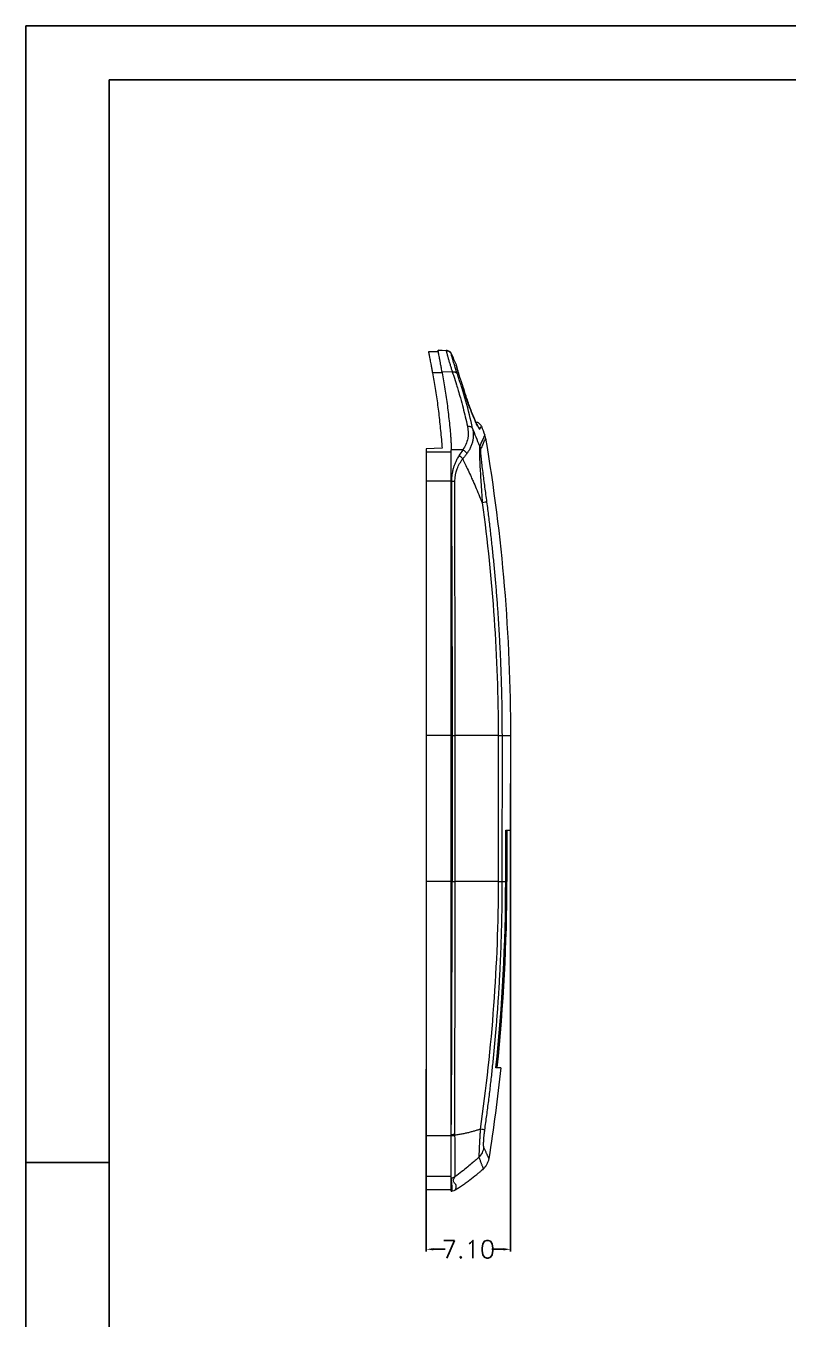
# Model space of a CAD drawing. Header units: inches. Extents: x 1127 to 2406, y 573 to 922.
# Drawn here: x 2135 to 2199.3, y 657.9 to 766.9 of the extents above; entities that cross this region are included whole.
import ezdxf

# ---------------------------------------------------------------- set-up
doc = ezdxf.new("R2010")
doc.units = ezdxf.units.IN
doc.styles.get("Standard").update_dxf_attribs({"font": 'txt', "bigfont": 'gbcbig.shx'})
doc.dimstyles.new('2', dxfattribs={"dimtxt": 1.5, "dimasz": 0.6, "dimexe": 0.18, "dimexo": 0.0625, "dimgap": 0.09, "dimtad": 0, "dimtih": 1, "dimtoh": 1, "dimzin": 0, "dimdsep": 46, "dimtxsty": 'Standard', "dimcen": 0, "dimadec": 0, "dimazin": 2, "dimtfac": 1, "dimtofl": 0, "dimtmove": 0, "dimatfit": 3, "dimfxl": 1, "dimtolj": 1, "dimtzin": 0, "dimarcsym": 0})

# ---------------------------------------------------------------- blocks, each defined once
blk = doc.blocks.new('*D173')
at = {"color": 0, "lineweight": -2}
for p, q in [((2175.88, 703), (2175.88, 663.57)), ((2168.78, 678.94), (2168.78, 663.57)), ((2169.38, 663.75), (2170.37, 663.75)), ((2175.28, 663.75), (2174.3, 663.75))]:
    blk.add_line(p, q, dxfattribs=at)
at = {"color": 0}
for points in [[(2169.38, 663.85), (2169.38, 663.65), (2168.78, 663.75)], [(2175.28, 663.85), (2175.28, 663.65), (2175.88, 663.75)]]:
    blk.add_solid(points, dxfattribs=at)
at = {"layer": 'Defpoints', "color": 0}
for p in [(2175.88, 703.07), (2168.78, 679), (2175.88, 663.75)]:
    blk.add_point(p, dxfattribs=at)
at = {"color": 0, "insert": (2172.33, 663.75), "char_height": 1.5, "attachment_point": 5}
blk.add_mtext('\\A1;7.10', dxfattribs=at)

msp = doc.modelspace()

# ---------------------------------------------------------------- linework, layer by layer
for p, q in [((2135.045, 766.869), (2406.074, 766.869)), ((2135.045, 766.869), (2135.045, 575.233)), ((2142.058, 762.307), (2401.511, 762.307)), ((2142.058, 762.307), (2142.058, 579.796)), ((2142.058, 671.051), (2135.045, 671.051)), ((2135.045, 663.953), (2135.045, 575.233))]:
    msp.add_line(p, q)
at = {"color": 7, "linetype": 'Continuous', "lineweight": 15}
for p, q in [((2168.978, 739.4), (2168.978, 739.382)), ((2169.801, 739.4), (2168.978, 739.4)), ((2169.804, 739.382), (2168.978, 739.382)), ((2169.773, 739.552), (2170.479, 739.515)), ((2169.776, 739.534), (2170.47, 739.497)), ((2170.479, 739.515), (2170.478, 739.513)), ((2170.908, 739.219), (2170.909, 739.222)), ((2171.363, 738.121), (2171.319, 738.302)), ((2171.321, 738.297), (2171.32, 738.294)), ((2170.126, 737.628), (2169.309, 737.628)), ((2170.105, 737.743), (2170.126, 737.628)), ((2170.105, 737.743), (2170.972, 737.708)), ((2172.135, 735.591), (2171.863, 736.445)), ((2170.113, 731.264), (2168.782, 731.216)), ((2168.782, 731.216), (2168.782, 730.949)), ((2170.883, 730.949), (2168.782, 730.949)), ((2171.852, 731.121), (2170.882, 731.146)), ((2170.883, 728.496), (2168.782, 728.496)), ((2168.782, 707.061), (2168.782, 694.761)), ((2170.883, 707.061), (2168.782, 707.061)), ((2170.883, 694.761), (2170.883, 707.061)), ((2170.883, 707.061), (2170.964, 707.061)), ((2170.964, 707.061), (2170.964, 694.761)), ((2171.209, 694.761), (2171.209, 707.06)), ((2174.842, 707.06), (2174.842, 694.761)), ((2175.165, 707.061), (2175.16, 694.761)), ((2175.165, 707.061), (2175.882, 707.061)), ((2175.882, 707.061), (2175.882, 699.071)), ((2175.475, 694.761), (2175.475, 699.071)), ((2175.582, 699.061), (2175.882, 699.071)), ((2175.582, 699.061), (2175.582, 694.761)), ((2170.883, 694.761), (2168.782, 694.761)), ((2170.964, 694.761), (2170.883, 694.761)), ((2170.964, 694.761), (2171.209, 694.761)), ((2175.16, 694.761), (2175.475, 694.761)), ((2175.057, 679.05), (2174.756, 679.061)), ((2170.883, 673.325), (2168.782, 673.325)), ((2170.883, 673.333), (2170.883, 673.409)), ((2170.883, 669.876), (2168.782, 669.876)), ((2170.883, 668.761), (2168.782, 668.761)), ((2170.883, 668.648), (2170.976, 668.653))]:
    msp.add_line(p, q, dxfattribs=at)
at = {"color": 8, "linetype": 'Continuous', "lineweight": 15}
for p, q in [((2170.478, 739.513), (2170.47, 739.497)), ((2170.9, 739.204), (2170.908, 739.219)), ((2171.32, 738.294), (2171.313, 738.272)), ((2170.972, 728.539), (2170.883, 728.536)), ((2175.475, 694.761), (2175.582, 694.761))]:
    msp.add_line(p, q, dxfattribs=at)
at = {"color": 7, "linetype": 'Continuous', "lineweight": 15}
for centre, radius, start, end in [((2079.249, 697.788), 100.59, 23.74829, 24.32479), ((2025.882, 694.761), 149.7, 353.97995, 0)]:
    msp.add_arc(centre, radius, start, end, dxfattribs=at)
for points, knots in [([(2168.978, 739.382), (2168.979, 739.379), (2168.979, 739.373), (2168.982, 739.35), (2168.988, 739.319), (2168.995, 739.276), (2169.005, 739.224), (2169.017, 739.16), (2169.031, 739.086), (2169.048, 739.001), (2169.07, 738.885), (2169.101, 738.726), (2169.143, 738.511), (2169.192, 738.257), (2169.247, 737.966), (2169.288, 737.742), (2169.309, 737.628)], [0, 0, 0, 0, 0.0544881, 0.1092578, 0.1642969, 0.2195934, 0.2751363, 0.3309185, 0.3869442, 0.4432201, 0.4997533, 0.5927443, 0.6892414, 0.7892729, 0.8928708, 1, 1, 1, 1]), ([(2170.105, 737.743), (2170.094, 737.804), (2170.072, 737.926), (2170.04, 738.098), (2170.01, 738.261), (2169.982, 738.415), (2169.955, 738.559), (2169.93, 738.694), (2169.907, 738.82), (2169.886, 738.937), (2169.861, 739.072), (2169.835, 739.214), (2169.811, 739.347), (2169.793, 739.445), (2169.78, 739.511), (2169.778, 739.526), (2169.776, 739.534)], [0, 0, 0, 0, 0.0557115, 0.1111805, 0.166486, 0.2217081, 0.2769269, 0.3322227, 0.3876755, 0.4433644, 0.4993678, 0.5997654, 0.6995693, 0.7992373, 0.8992291, 1, 1, 1, 1]), ([(2170.47, 739.497), (2170.47, 739.494), (2170.468, 739.488), (2170.471, 739.466), (2170.476, 739.434), (2170.484, 739.393), (2170.496, 739.341), (2170.512, 739.28), (2170.53, 739.209), (2170.552, 739.128), (2170.577, 739.037), (2170.605, 738.937), (2170.65, 738.781), (2170.715, 738.561), (2170.789, 738.313), (2170.849, 738.118), (2170.892, 737.98), (2170.933, 737.843), (2170.959, 737.752), (2170.972, 737.708)], [0, 0, 0, 0, 0.053888, 0.1077558, 0.1615934, 0.2154053, 0.2691918, 0.3229494, 0.3766767, 0.4303724, 0.4840334, 0.5376523, 0.5912257, 0.7142709, 0.8223808, 0.8692774, 0.9171387, 0.9600238, 1, 1, 1, 1]), ([(2170.47, 739.497), (2170.557, 739.493), (2170.649, 739.463), (2170.803, 739.358), (2170.864, 739.283), (2170.9, 739.204)], [0, 0, 0, 0, 0.5, 0.5, 1, 1, 1, 1]), ([(2170.911, 739.215), (2170.89, 739.255), (2170.846, 739.337), (2170.74, 739.432), (2170.614, 739.498), (2170.521, 739.509), (2170.476, 739.515)], [0, 0, 0, 0, 0.2448597, 0.4996968, 0.7546945, 1, 1, 1, 1]), ([(2171.404, 737.528), (2171.233, 738.044), (2171.1, 738.458), (2170.929, 739.03), (2170.891, 739.185), (2170.9, 739.204)], [0, 0, 0, 0, 0.5, 0.5, 1, 1, 1, 1]), ([(2171.47, 737.69), (2171.442, 737.784), (2171.395, 737.942), (2171.363, 738.06), (2171.351, 738.115), (2171.352, 738.108), (2171.352, 738.107)], [0, 0, 0, 0, 0.4105167, 0.6917062, 0.9365669, 1, 1, 1, 1]), ([(2171.358, 738.131), (2171.362, 738.108), (2171.366, 738.081), (2171.361, 738.054), (2171.36, 738.051)], [0, 0, 0, 0, 0.8635252, 1, 1, 1, 1]), ([(2169.309, 737.628), (2169.349, 737.408), (2169.43, 736.963), (2169.541, 736.289), (2169.646, 735.605), (2169.742, 734.909), (2169.831, 734.201), (2169.913, 733.483), (2169.988, 732.753), (2170.055, 732.012), (2170.094, 731.514), (2170.113, 731.264)], [0, 0, 0, 0, 0.1043993, 0.2104569, 0.3181817, 0.4275824, 0.5386673, 0.6514441, 0.7659204, 0.8821034, 1, 1, 1, 1]), ([(2170.126, 737.628), (2170.167, 737.402), (2170.249, 736.945), (2170.36, 736.254), (2170.465, 735.552), (2170.562, 734.839), (2170.65, 734.116), (2170.732, 733.382), (2170.779, 732.889), (2170.803, 732.641)], [0, 0, 0, 0, 0.136774, 0.2756093, 0.4164741, 0.5593344, 0.704187, 0.8510634, 1, 1, 1, 1]), ([(2170.972, 737.708), (2171.013, 737.588), (2171.137, 737.223), (2171.305, 736.694), (2171.492, 736.083), (2171.68, 735.437), (2171.951, 734.443), (2172.133, 733.649), (2172.251, 733.135)], [0, 0, 0, 0, 0.079817, 0.2410191, 0.3483986, 0.4819939, 0.6648687, 1, 1, 1, 1]), ([(2170.972, 737.708), (2170.985, 737.708), (2171.014, 737.708), (2171.061, 737.708), (2171.117, 737.706), (2171.177, 737.697), (2171.237, 737.677), (2171.291, 737.649), (2171.338, 737.614), (2171.377, 737.574), (2171.395, 737.543), (2171.404, 737.528)], [0, 0, 0, 0, 0.066042, 0.1489947, 0.2503317, 0.3817104, 0.5011183, 0.625814, 0.7492267, 0.8765844, 1, 1, 1, 1]), ([(2171.452, 737.736), (2171.478, 737.652), (2171.537, 737.457), (2171.666, 737.054), (2171.781, 736.703), (2171.839, 736.526)], [0, 0, 0, 0, 0.2761296, 0.6343406, 1, 1, 1, 1]), ([(2171.863, 736.44), (2171.863, 736.445), (2171.863, 736.475), (2171.85, 736.503), (2171.839, 736.526)], [0, 0, 0, 0, 0.1601796, 1, 1, 1, 1]), ([(2172.106, 735.685), (2172.114, 735.662), (2172.132, 735.603), (2172.169, 735.49), (2172.225, 735.324), (2172.298, 735.115), (2172.415, 734.793), (2172.577, 734.368), (2172.798, 733.824), (2173.003, 733.36), (2173.141, 733.08), (2173.215, 732.948), (2173.259, 732.884), (2173.291, 732.849), (2173.3, 732.858), (2173.304, 732.862)], [0, 0, 0, 0, 0.024992, 0.0621236, 0.1111761, 0.175883, 0.2386423, 0.3695317, 0.4989382, 0.6585154, 0.772165, 0.8301994, 0.8874585, 0.9440098, 1, 1, 1, 1]), ([(2173.104, 733.133), (2173.105, 733.134), (2173.109, 733.136), (2173.095, 733.167), (2173.059, 733.244), (2172.992, 733.384), (2172.904, 733.582), (2172.815, 733.785), (2172.71, 734.032), (2172.594, 734.316), (2172.47, 734.632), (2172.344, 734.964), (2172.223, 735.304), (2172.162, 735.495), (2172.13, 735.594)], [0, 0, 0, 0, 0.0162042, 0.0465988, 0.0862391, 0.1939919, 0.2625417, 0.3406013, 0.4280575, 0.5246595, 0.6302687, 0.7447658, 0.8680461, 1, 1, 1, 1]), ([(2170.803, 732.641), (2170.814, 732.515), (2170.836, 732.264), (2170.859, 731.888), (2170.876, 731.516), (2170.88, 731.269), (2170.882, 731.146)], [0, 0, 0, 0, 0.2529602, 0.5039171, 0.752915, 1, 1, 1, 1]), ([(2172.251, 733.135), (2172.327, 732.789), (2172.339, 732.439), (2172.213, 731.757), (2172.073, 731.424), (2171.852, 731.121)], [0, 0, 0, 0, 0.5, 0.5, 1, 1, 1, 1]), ([(2172.689, 732.943), (2172.698, 732.892), (2172.717, 732.791), (2172.736, 732.641), (2172.746, 732.492), (2172.747, 732.346), (2172.741, 732.202), (2172.726, 732.061), (2172.696, 731.869), (2172.635, 731.629), (2172.525, 731.348), (2172.386, 731.081), (2172.266, 730.915), (2172.207, 730.833)], [0, 0, 0, 0, 0.0703402, 0.1397165, 0.2080866, 0.275413, 0.3416622, 0.4068051, 0.4708162, 0.6089585, 0.7432722, 0.8736416, 1, 1, 1, 1]), ([(2172.251, 733.135), (2172.342, 733.141), (2172.439, 733.127), (2172.597, 733.057), (2172.657, 733.002), (2172.689, 732.943)], [0, 0, 0, 0, 0.5, 0.5, 1, 1, 1, 1]), ([(2173.425, 733.13), (2173.393, 733.216), (2173.333, 733.299), (2173.172, 733.417), (2173.075, 733.449), (2172.983, 733.454)], [0, 0, 0, 0, 0.5, 0.5, 1, 1, 1, 1]), ([(2173.29, 731.444), (2173.287, 731.434), (2173.281, 731.415), (2173.274, 731.37), (2173.268, 731.311), (2173.263, 731.225), (2173.259, 731.089), (2173.26, 730.827), (2173.272, 730.412), (2173.3, 729.831), (2173.339, 729.154), (2173.388, 728.39), (2173.443, 727.558), (2173.483, 726.979), (2173.503, 726.679)], [0, 0, 0, 0, 0.0233158, 0.0475935, 0.0727589, 0.0988024, 0.1403731, 0.195066, 0.2977672, 0.410938, 0.542141, 0.6838273, 0.8363619, 1, 1, 1, 1]), ([(2173.705, 732.376), (2173.705, 732.375), (2173.671, 732.297), (2173.531, 731.988), (2173.427, 731.757), (2173.29, 731.444)], [0, 0, 0, 0, 0.5, 0.5, 1, 1, 1, 1]), ([(2173.775, 732.111), (2173.775, 732.11), (2173.774, 732.108), (2173.769, 732.097), (2173.761, 732.078), (2173.746, 732.044), (2173.719, 731.984), (2173.673, 731.883), (2173.615, 731.752), (2173.543, 731.592), (2173.46, 731.406), (2173.395, 731.257), (2173.362, 731.183)], [0, 0, 0, 0, 0.0623801, 0.1248385, 0.1873812, 0.2500141, 0.3753031, 0.5000235, 0.6266518, 0.7521555, 0.876587, 1, 1, 1, 1]), ([(2168.782, 730.949), (2168.782, 730.63), (2168.782, 730.251), (2168.782, 729.416), (2168.782, 728.961), (2168.782, 728.496)], [0, 0, 0, 0, 0.5, 0.5, 1, 1, 1, 1]), ([(2170.883, 730.949), (2170.883, 730.983), (2170.883, 731.05), (2170.882, 731.114), (2170.882, 731.146)], [0, 0, 0, 0, 0.5000155, 1, 1, 1, 1]), ([(2170.883, 728.504), (2170.883, 728.569), (2170.883, 728.699), (2170.883, 728.892), (2170.883, 729.082), (2170.883, 729.27), (2170.883, 729.455), (2170.883, 729.638), (2170.883, 729.863), (2170.883, 730.125), (2170.883, 730.416), (2170.883, 730.694), (2170.883, 730.864), (2170.883, 730.949)], [0, 0, 0, 0, 0.0717312, 0.1430683, 0.2141598, 0.2851556, 0.3562063, 0.4274621, 0.4990721, 0.6245615, 0.7493361, 0.8742112, 1, 1, 1, 1]), ([(2171.538, 730.63), (2171.508, 730.583), (2171.45, 730.491), (2171.371, 730.348), (2171.299, 730.207), (2171.235, 730.068), (2171.178, 729.933), (2171.129, 729.803), (2171.087, 729.677), (2171.034, 729.502), (2170.981, 729.283), (2170.944, 729.057), (2170.924, 728.885), (2170.909, 728.75), (2170.9, 728.622), (2170.903, 728.539), (2170.905, 728.504)], [0, 0, 0, 0, 0.0827572, 0.1616124, 0.236534, 0.3075047, 0.3745183, 0.4375368, 0.4965355, 0.5515067, 0.6796088, 0.7876574, 0.8417873, 0.8968415, 0.95768, 1, 1, 1, 1]), ([(2171.2, 728.491), (2171.2, 728.854), (2171.27, 729.208), (2171.506, 729.844), (2171.669, 730.126), (2171.853, 730.373)], [0, 0, 0, 0, 0.5, 0.5, 1, 1, 1, 1]), ([(2171.853, 730.373), (2171.817, 730.423), (2171.768, 730.474), (2171.658, 730.564), (2171.597, 730.602), (2171.538, 730.63)], [0, 0, 0, 0, 0.5, 0.5, 1, 1, 1, 1]), ([(2172.207, 730.833), (2172.171, 730.893), (2172.118, 730.954), (2171.992, 731.056), (2171.921, 731.096), (2171.852, 731.121)], [0, 0, 0, 0, 0.5, 0.5, 1, 1, 1, 1]), ([(2172.207, 730.833), (2172.18, 730.797), (2172.125, 730.726), (2172.038, 730.613), (2171.948, 730.496), (2171.885, 730.414), (2171.853, 730.373)], [0, 0, 0, 0, 0.2446534, 0.4929284, 0.7447417, 1, 1, 1, 1]), ([(2171.853, 730.373), (2171.923, 730.229), (2172.075, 729.916), (2172.313, 729.408), (2172.533, 728.925), (2172.766, 728.401), (2173.005, 727.854), (2173.264, 727.249), (2173.429, 726.855), (2173.503, 726.679)], [0, 0, 0, 0, 0.1191478, 0.2577559, 0.4159609, 0.5126624, 0.682167, 0.858649, 1, 1, 1, 1]), ([(2173.362, 731.183), (2173.36, 731.177), (2173.356, 731.164), (2173.352, 731.132), (2173.349, 731.089), (2173.349, 731.037), (2173.351, 730.974), (2173.356, 730.861), (2173.37, 730.673), (2173.404, 730.331), (2173.46, 729.842), (2173.535, 729.248), (2173.618, 728.615), (2173.7, 727.999), (2173.785, 727.362), (2173.841, 726.943), (2173.87, 726.727)], [0, 0, 0, 0, 0.0185501, 0.0371375, 0.0560184, 0.0754376, 0.0956201, 0.1167666, 0.1732356, 0.2380055, 0.3519805, 0.4885777, 0.6092851, 0.7434438, 0.8674698, 1, 1, 1, 1]), ([(2170.883, 707.061), (2170.883, 707.509), (2170.883, 708.405), (2170.883, 709.749), (2170.883, 711.093), (2170.883, 712.436), (2170.883, 713.778), (2170.883, 715.12), (2170.883, 716.461), (2170.883, 717.802), (2170.883, 719.142), (2170.883, 720.481), (2170.883, 721.82), (2170.883, 723.158), (2170.883, 724.495), (2170.883, 725.832), (2170.883, 727.169), (2170.883, 728.059), (2170.883, 728.504)], [0, 0, 0, 0, 0.062561, 0.1250976, 0.1876133, 0.2501116, 0.3125959, 0.3750697, 0.4375366, 0.5, 0.5624634, 0.6249302, 0.6874041, 0.7498884, 0.8123867, 0.8749024, 0.937439, 1, 1, 1, 1]), ([(2170.905, 728.504), (2170.904, 728.09), (2170.904, 727.195), (2170.909, 725.852), (2170.915, 724.485), (2170.924, 722.974), (2170.933, 720.795), (2170.941, 717.976), (2170.95, 715.105), (2170.957, 712.71), (2170.961, 710.771), (2170.964, 708.901), (2170.964, 707.669), (2170.964, 707.061)], [0, 0, 0, 0, 0.05819, 0.1258691, 0.1884363, 0.2500222, 0.33766, 0.4936104, 0.6444051, 0.7389362, 0.8280568, 0.9150784, 1, 1, 1, 1]), ([(2173.87, 726.727), (2173.852, 726.724), (2173.811, 726.719), (2173.686, 726.703), (2173.602, 726.692), (2173.503, 726.679)], [0, 0, 0, 0, 0.5, 0.5, 1, 1, 1, 1]), ([(2173.503, 726.679), (2173.937, 723.431), (2174.273, 720.168), (2174.726, 713.623), (2174.842, 710.342), (2174.842, 707.06)], [0, 0, 0, 0, 0.5, 0.5, 1, 1, 1, 1]), ([(2173.87, 726.727), (2173.923, 726.318), (2174.029, 725.502), (2174.175, 724.276), (2174.312, 723.05), (2174.438, 721.822), (2174.555, 720.594), (2174.661, 719.365), (2174.757, 718.136), (2174.843, 716.906), (2174.919, 715.676), (2174.985, 714.446), (2175.04, 713.215), (2175.086, 711.984), (2175.121, 710.753), (2175.147, 709.522), (2175.162, 708.291), (2175.164, 707.471), (2175.165, 707.061)], [0, 0, 0, 0, 0.0626061, 0.1251979, 0.1877755, 0.2503388, 0.312888, 0.3754231, 0.437944, 0.5004508, 0.5629435, 0.6254222, 0.6878868, 0.7503374, 0.812774, 0.8751966, 0.9376053, 1, 1, 1, 1]), ([(2174.842, 707.06), (2174.932, 707.06), (2175.007, 707.06), (2175.117, 707.06), (2175.151, 707.061), (2175.165, 707.061)], [0, 0, 0, 0, 0.5, 0.5, 1, 1, 1, 1]), ([(2175.475, 699.061), (2175.477, 699.061), (2175.581, 699.061), (2175.581, 699.061), (2175.582, 699.061)], [0, 0, 0, 0, 0.0159811, 1, 1, 1, 1]), ([(2170.883, 673.409), (2170.883, 673.853), (2170.883, 674.739), (2170.883, 676.07), (2170.883, 677.401), (2170.883, 678.733), (2170.883, 680.065), (2170.883, 681.398), (2170.883, 682.732), (2170.883, 684.066), (2170.883, 685.401), (2170.883, 686.736), (2170.883, 688.072), (2170.883, 689.409), (2170.883, 690.746), (2170.883, 692.084), (2170.883, 693.422), (2170.883, 694.314), (2170.883, 694.761)], [0, 0, 0, 0, 0.0625604, 0.1250967, 0.1876123, 0.2501105, 0.312595, 0.3750691, 0.4375363, 0.5, 0.5624637, 0.6249309, 0.687405, 0.7498895, 0.8123877, 0.8749033, 0.9374396, 1, 1, 1, 1]), ([(2170.891, 673.409), (2170.893, 673.728), (2170.896, 674.511), (2170.907, 675.749), (2170.917, 677.05), (2170.926, 678.774), (2170.93, 680.461), (2170.935, 682.266), (2170.942, 684.263), (2170.951, 686.817), (2170.958, 689.744), (2170.963, 692.357), (2170.964, 693.994), (2170.964, 694.761)], [0, 0, 0, 0, 0.0450259, 0.1104844, 0.1745324, 0.2284361, 0.3531927, 0.4118821, 0.4821418, 0.6336427, 0.7704526, 0.8925716, 1, 1, 1, 1]), ([(2174.842, 694.761), (2174.842, 691.265), (2174.71, 687.77), (2174.197, 680.801), (2173.816, 677.327), (2173.328, 673.872)], [0, 0, 0, 0, 0.5, 0.5, 1, 1, 1, 1]), ([(2175.16, 694.761), (2175.159, 694.348), (2175.158, 693.522), (2175.142, 692.284), (2175.117, 691.046), (2175.082, 689.809), (2175.036, 688.572), (2174.98, 687.336), (2174.914, 686.101), (2174.837, 684.867), (2174.751, 683.634), (2174.654, 682.402), (2174.547, 681.171), (2174.429, 679.942), (2174.302, 678.714), (2174.164, 677.487), (2174.016, 676.262), (2173.859, 675.038), (2173.746, 674.224), (2173.689, 673.817)], [0, 0, 0, 0, 0.0589504, 0.1178849, 0.1768037, 0.2357066, 0.2945937, 0.353465, 0.4123204, 0.4711599, 0.5299836, 0.5887914, 0.6475832, 0.7063592, 0.7651192, 0.8238634, 0.8825915, 0.9413037, 1, 1, 1, 1]), ([(2175.057, 679.05), (2175.056, 679.05), (2175.054, 679.05), (2175.038, 679.05), (2175.013, 679.05), (2174.977, 679.05), (2174.932, 679.05), (2174.876, 679.05), (2174.811, 679.05), (2174.735, 679.05), (2174.677, 679.05), (2174.648, 679.05)], [0, 0, 0, 0, 0.1113123, 0.222574, 0.3337852, 0.4449461, 0.5560568, 0.6671174, 0.7781281, 0.8890889, 1, 1, 1, 1]), ([(2174.756, 679.061), (2174.756, 679.061), (2174.755, 679.061), (2174.65, 679.061), (2174.649, 679.061)], [0, 0, 0, 0, 0.9840997, 1, 1, 1, 1]), ([(2173.328, 673.872), (2173.237, 673.841), (2173.055, 673.779), (2172.772, 673.694), (2172.479, 673.615), (2172.176, 673.541), (2171.862, 673.473), (2171.537, 673.41), (2171.314, 673.374), (2171.201, 673.355)], [0, 0, 0, 0, 0.136273, 0.274574, 0.4149972, 0.5576427, 0.7026162, 0.8500294, 1, 1, 1, 1]), ([(2173.328, 673.872), (2173.325, 673.818), (2173.319, 673.711), (2173.311, 673.551), (2173.301, 673.392), (2173.292, 673.235), (2173.283, 673.079), (2173.274, 672.927), (2173.266, 672.778), (2173.258, 672.634), (2173.251, 672.494), (2173.242, 672.317), (2173.234, 672.113), (2173.227, 671.923), (2173.223, 671.777), (2173.22, 671.667), (2173.219, 671.58), (2173.218, 671.539), (2173.218, 671.52)], [0, 0, 0, 0, 0.0489599, 0.0981544, 0.1477034, 0.197625, 0.2478551, 0.2983601, 0.3491548, 0.4002772, 0.4517636, 0.5035781, 0.6065389, 0.7105719, 0.7839163, 0.8603749, 0.9356229, 1, 1, 1, 1]), ([(2173.688, 673.817), (2173.667, 673.82), (2173.625, 673.827), (2173.503, 673.846), (2173.422, 673.858), (2173.328, 673.872)], [0, 0, 0, 0, 0.5, 0.5, 1, 1, 1, 1]), ([(2173.689, 673.817), (2173.688, 673.804), (2173.686, 673.778), (2173.681, 673.736), (2173.677, 673.694), (2173.669, 673.636), (2173.658, 673.548), (2173.644, 673.429), (2173.625, 673.253), (2173.605, 673.042), (2173.591, 672.816), (2173.586, 672.626), (2173.589, 672.478), (2173.6, 672.367), (2173.614, 672.331), (2173.621, 672.313)], [0, 0, 0, 0, 0.0192652, 0.0397845, 0.0617371, 0.0788307, 0.1218579, 0.184912, 0.2473394, 0.3759232, 0.5039519, 0.6274186, 0.7519104, 0.8748755, 1, 1, 1, 1]), ([(2168.782, 673.325), (2168.782, 672.909), (2168.782, 672.5), (2168.782, 671.739), (2168.782, 671.387), (2168.782, 670.772), (2168.782, 670.51), (2168.782, 670.102), (2168.782, 669.956), (2168.782, 669.876)], [0, 0, 0, 0, 0.25, 0.25, 0.5, 0.5, 0.75, 0.75, 1, 1, 1, 1]), ([(2170.883, 669.746), (2170.883, 669.759), (2170.883, 669.784), (2170.883, 669.832), (2170.883, 669.888), (2170.883, 669.952), (2170.883, 670.024), (2170.883, 670.104), (2170.883, 670.263), (2170.883, 670.539), (2170.883, 670.982), (2170.883, 671.496), (2170.883, 671.974), (2170.883, 672.377), (2170.883, 672.688), (2170.883, 673.007), (2170.883, 673.224), (2170.883, 673.333)], [0, 0, 0, 0, 0.035879, 0.0716199, 0.1072934, 0.1429703, 0.1787216, 0.2146178, 0.2507284, 0.3754034, 0.5004173, 0.6252316, 0.7501015, 0.812792, 0.8750871, 0.937364, 1, 1, 1, 1]), ([(2171.203, 669.853), (2171.209, 669.941), (2171.209, 670.093), (2171.209, 670.51), (2171.209, 670.775), (2171.211, 671.397), (2171.213, 671.751), (2171.213, 672.52), (2171.211, 672.932), (2171.201, 673.355)], [0, 0, 0, 0, 0.25, 0.25, 0.5, 0.5, 0.75, 0.75, 1, 1, 1, 1]), ([(2173.218, 671.52), (2173.138, 671.446), (2172.958, 671.28), (2172.646, 671.003), (2172.253, 670.668), (2171.768, 670.275), (2171.401, 670.001), (2171.203, 669.853)], [0, 0, 0, 0, 0.1269945, 0.2864855, 0.4831759, 0.7202737, 1, 1, 1, 1]), ([(2173.621, 672.313), (2173.596, 672.168), (2173.549, 672.023), (2173.412, 671.753), (2173.322, 671.627), (2173.218, 671.52)], [0, 0, 0, 0, 0.5, 0.5, 1, 1, 1, 1]), ([(2173.218, 671.52), (2173.235, 671.474), (2173.269, 671.381), (2173.316, 671.252), (2173.362, 671.13), (2173.404, 671.015), (2173.443, 670.91), (2173.479, 670.815), (2173.51, 670.731), (2173.537, 670.66), (2173.559, 670.603), (2173.575, 670.561), (2173.586, 670.535), (2173.588, 670.532), (2173.589, 670.53)], [0, 0, 0, 0, 0.0715718, 0.145283, 0.2211356, 0.2991292, 0.3792626, 0.4615351, 0.5459458, 0.6324936, 0.7211774, 0.8119955, 0.9049401, 1, 1, 1, 1]), ([(2173.621, 672.313), (2173.642, 672.27), (2173.683, 672.185), (2173.738, 672.069), (2173.789, 671.961), (2173.834, 671.863), (2173.875, 671.775), (2173.912, 671.696), (2173.952, 671.608), (2173.993, 671.521), (2174.026, 671.448), (2174.047, 671.404), (2174.05, 671.399), (2174.051, 671.397)], [0, 0, 0, 0, 0.0731942, 0.1457926, 0.2178025, 0.2892316, 0.3600874, 0.4303782, 0.500112, 0.6255086, 0.7505879, 0.8754011, 1, 1, 1, 1]), ([(2173.589, 670.53), (2173.536, 670.482), (2173.422, 670.377), (2173.236, 670.212), (2172.914, 669.936), (2172.549, 669.645), (2172.15, 669.349), (2171.837, 669.13), (2171.525, 668.921), (2171.312, 668.788), (2171.212, 668.726)], [0, 0, 0, 0, 0.0721378, 0.155226, 0.2492785, 0.498216, 0.6231341, 0.7480896, 0.8812191, 1, 1, 1, 1]), ([(2174.051, 671.397), (2174.045, 671.361), (2174.031, 671.286), (2173.999, 671.171), (2173.954, 671.048), (2173.897, 670.928), (2173.83, 670.815), (2173.752, 670.704), (2173.671, 670.609), (2173.611, 670.552), (2173.589, 670.53)], [0, 0, 0, 0, 0.1084127, 0.2279196, 0.3585194, 0.5002105, 0.6284352, 0.7501496, 0.9080873, 1, 1, 1, 1]), ([(2170.883, 668.648), (2170.883, 668.649), (2170.883, 668.651), (2170.883, 668.666), (2170.883, 668.69), (2170.883, 668.724), (2170.883, 668.768), (2170.883, 668.822), (2170.883, 668.885), (2170.883, 668.958), (2170.883, 669.041), (2170.883, 669.134), (2170.883, 669.237), (2170.883, 669.349), (2170.883, 669.471), (2170.883, 669.602), (2170.883, 669.698), (2170.883, 669.746)], [0, 0, 0, 0, 0.0668319, 0.1335931, 0.2002943, 0.2669465, 0.3335605, 0.4001472, 0.4667176, 0.5332824, 0.5998528, 0.6664395, 0.7330535, 0.7997057, 0.8664069, 0.9331681, 1, 1, 1, 1]), ([(2171.203, 669.853), (2171.185, 669.84), (2171.149, 669.815), (2171.09, 669.786), (2171.028, 669.764), (2170.964, 669.75), (2170.92, 669.747), (2170.899, 669.745)], [0, 0, 0, 0, 0.1988232, 0.3999116, 0.6015674, 0.8020677, 1, 1, 1, 1]), ([(2170.976, 668.653), (2170.976, 668.653), (2170.976, 668.653), (2170.972, 668.695), (2170.967, 668.83), (2170.963, 669.006), (2170.949, 669.18), (2170.926, 669.39), (2170.915, 669.501), (2170.905, 669.619), (2170.901, 669.703), (2170.899, 669.745)], [0, 0, 0, 0, 0.00000454, 0.26234619, 0.44821455, 0.51632049, 0.7620136, 0.82195312, 0.88191342, 0.94119677, 1, 1, 1, 1]), ([(2171.212, 668.726), (2171.212, 668.726), (2171.213, 668.728), (2171.219, 668.737), (2171.228, 668.754), (2171.244, 668.783), (2171.27, 668.84), (2171.302, 668.938), (2171.312, 669.071), (2171.281, 669.185), (2171.224, 669.269), (2171.158, 669.326), (2171.088, 669.404), (2171.051, 669.51), (2171.07, 669.621), (2171.124, 669.722), (2171.162, 669.783), (2171.183, 669.817), (2171.194, 669.836), (2171.201, 669.847), (2171.202, 669.851), (2171.203, 669.853)], [0, 0, 0, 0, 0.0381828, 0.0797232, 0.1246226, 0.1731429, 0.2493783, 0.3741983, 0.4989207, 0.6234181, 0.6855916, 0.7477394, 0.8098364, 0.8720223, 0.9349173, 0.9670757, 0.9834655, 0.9917586, 0.9950958, 0.9981563, 1, 1, 1, 1])]:
    msp.add_open_spline(points, degree=3, knots=knots, dxfattribs=at)
at = {"color": 8, "linetype": 'Continuous', "lineweight": 15}
for points, knots in [([(2171.313, 738.272), (2171.313, 738.257), (2171.314, 738.225), (2171.356, 738.061), (2171.402, 737.898), (2171.445, 737.761), (2171.452, 737.736)], [0, 0, 0, 0, 0.3033497, 0.6136835, 0.9310064, 1, 1, 1, 1]), ([(2171.351, 738.086), (2171.351, 738.106), (2171.353, 738.17), (2171.329, 738.23), (2171.313, 738.272)], [0, 0, 0, 0, 0.3027707, 1, 1, 1, 1]), ([(2172.132, 735.577), (2172.133, 735.583), (2172.136, 735.622), (2172.12, 735.657), (2172.106, 735.685)], [0, 0, 0, 0, 0.1754368, 1, 1, 1, 1]), ([(2173.304, 732.862), (2173.286, 732.901), (2173.248, 732.98), (2173.172, 733.066), (2173.113, 733.098), (2173.092, 733.108)], [0, 0, 0, 0, 0.390699, 0.7941696, 1, 1, 1, 1])]:
    msp.add_open_spline(points, degree=3, knots=knots, dxfattribs=at)
at = {"color": 7, "linetype": 'Continuous', "lineweight": 15}
for points in [[(2172.689, 732.943), (2172.354, 734.481), (2171.924, 736.012), (2171.404, 737.528)], [(2171.839, 736.526), (2171.932, 736.246), (2172.021, 735.966), (2172.107, 735.685)], [(2173.29, 731.444), (2173.093, 731.947), (2172.892, 732.448), (2172.689, 732.943)], [(2173.304, 732.862), (2173.385, 733.041), (2173.425, 733.131), (2173.425, 733.13)], [(2173.425, 733.13), (2173.519, 732.879), (2173.613, 732.628), (2173.705, 732.376)], [(2173.29, 731.444), (2173.322, 731.359), (2173.346, 731.272), (2173.362, 731.183)], [(2173.775, 732.111), (2173.76, 732.201), (2173.736, 732.29), (2173.705, 732.376)], [(2173.775, 732.111), (2175.176, 723.839), (2175.882, 715.45), (2175.882, 707.061)], [(2171.852, 731.121), (2171.755, 730.968), (2171.649, 730.803), (2171.538, 730.63)], [(2168.782, 728.496), (2168.782, 721.385), (2168.782, 714.223), (2168.782, 707.061)], [(2170.905, 728.504), (2171.012, 728.504), (2171.121, 728.499), (2171.2, 728.491)], [(2171.209, 707.06), (2171.209, 714.222), (2171.201, 721.384), (2171.2, 728.491)], [(2170.964, 707.061), (2171.051, 707.06), (2171.138, 707.06), (2171.209, 707.06)], [(2174.842, 707.06), (2173.817, 707.06), (2172.59, 707.06), (2171.209, 707.06)], [(2175.475, 699.071), (2175.746, 699.071), (2175.882, 699.071), (2175.882, 699.071)], [(2168.782, 694.761), (2168.782, 687.598), (2168.782, 680.436), (2168.782, 673.325)], [(2171.2, 673.423), (2171.202, 680.5), (2171.209, 687.63), (2171.209, 694.761)], [(2174.842, 694.761), (2173.817, 694.761), (2172.59, 694.761), (2171.209, 694.761)], [(2174.648, 679.05), (2175.199, 684.268), (2175.475, 689.514), (2175.475, 694.761)], [(2174.842, 694.761), (2175.015, 694.761), (2175.127, 694.761), (2175.16, 694.761)], [(2175.057, 679.05), (2174.787, 676.491), (2174.452, 673.939), (2174.051, 671.397)], [(2170.883, 673.333), (2170.996, 673.335), (2171.115, 673.344), (2171.201, 673.355)], [(2171.2, 673.423), (2171.116, 673.415), (2171.002, 673.41), (2170.891, 673.409)], [(2171.201, 673.355), (2171.201, 673.378), (2171.2, 673.4), (2171.2, 673.423)], [(2168.782, 669.876), (2168.782, 669.135), (2168.782, 668.761), (2168.782, 668.761)], [(2171.212, 668.726), (2171.141, 668.682), (2171.059, 668.657), (2170.976, 668.653)]]:
    msp.add_open_spline(points, degree=3, dxfattribs=at)

# ---------------------------------------------------------------- dimensions: what is measured, and where the dimension line sits
dim = msp.add_linear_dim(base=(2175.882, 663.754), p1=(2168.782, 679), p2=(2175.882, 703.066), dimstyle='2')
dim.commit()
dim.dimension.update_dxf_attribs({"geometry": '*D173', "text_midpoint": (2172.332, 663.754)})

doc.saveas('drawing.dxf')
